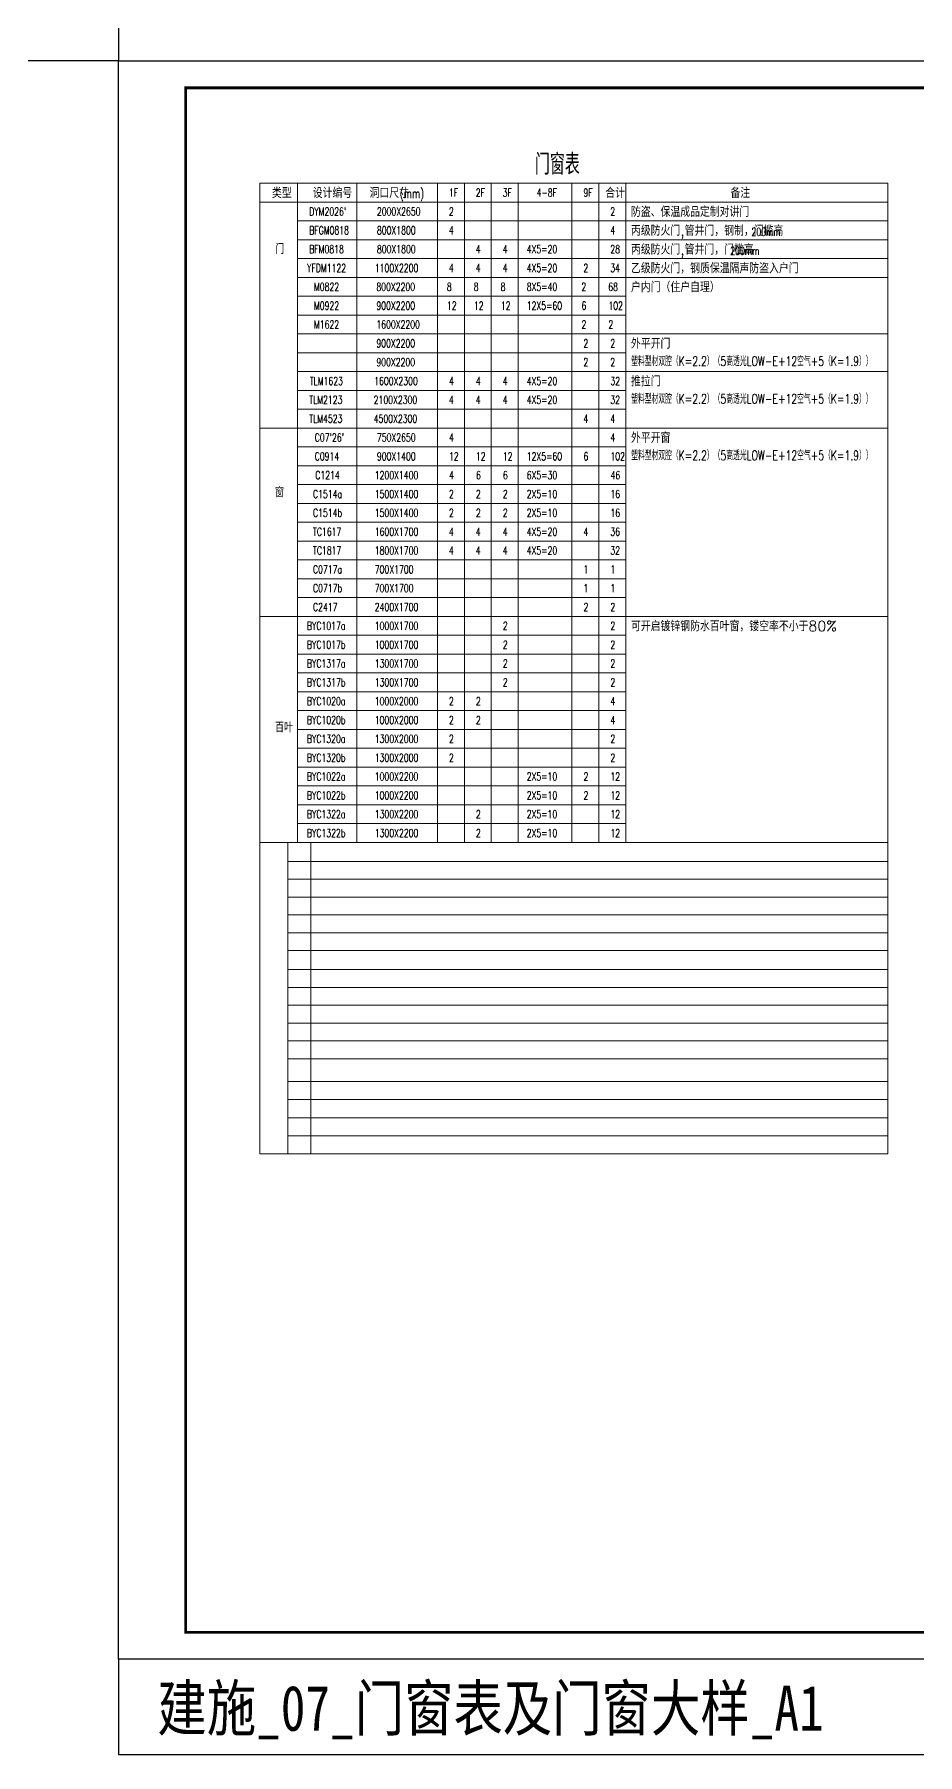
# Model space of a CAD drawing. Extents: x -518115 to 790560, y -210384 to 1628073.
# Drawn here: x 404750 to 421165, y 795099 to 827067 of the extents above; entities that cross this region are included whole.
import ezdxf

# ---------------------------------------------------------------- set-up
doc = ezdxf.new("R2010")
doc.units = 0
doc.header["$LTSCALE"] = 1000
doc.header["$MEASUREMENT"] = 0
for name, color, linetype in [('PUB_TAB', 7, 'Continuous'), ('text', 7, 'Continuous'), ('图框', 140, 'Continuous'), ('导图字', 7, 'Continuous')]:
    doc.layers.add(name, color=color, linetype=linetype)
doc.layers.add('WINDOW', color=144, linetype='Continuous', lineweight=15)
doc.layers.add('yichutu', color=7, linetype='Continuous', true_color=0xffffff, plot=False)
doc.styles.add('_TCH_WDTABLE', font='SIMPLEX', dxfattribs={"bigfont": 'GBCBIG'})
doc.styles.add('黑体', font='')
doc.styles.get('黑体').set_extended_font_data('SimHei')

# ---------------------------------------------------------------- blocks, each defined once
blk = doc.blocks.new('A$C549D2611')
at = {"layer": '图框'}
blk.add_lwpolyline([(0, 0), (42050, 0), (42050, -29700), (0, -29700)], close=True, dxfattribs=at)
blk.add_lwpolyline([(0, 0), (42050, 0), (42050, -29700), (0, -29700)], close=True, dxfattribs=at)
at = {"layer": '图框', "const_width": 50}
blk.add_lwpolyline([(41550, -29200), (41550, -500), (1250, -500), (1250, -29200)], close=True, dxfattribs=at)
blk = doc.blocks.new('yct-841-594-84100-59399.9999999999-100-1000.0')
at = {"color": 7, "true_color": 0xffffff}
blk.add_lwpolyline([(0, -3549), (80358, -3549), (80358, 0), (0, 0)], close=True, dxfattribs=at)
at = {"layer": 'yichutu', "color": 7, "true_color": 0xffffff}
blk.add_lwpolyline([(0, 0), (0, 59400), (84100, 59400), (84100, 0)], close=True, dxfattribs=at)
blk = doc.blocks.new('A$C5CEE2ACC')
at = {"layer": 'WINDOW'}
for p, q in [((521, -352), (11670, -352)), ((521, -683), (11670, -683)), ((521, -1015), (11670, -1015)), ((521, -1347), (11670, -1347)), ((521, -1679), (11670, -1679)), ((521, -2010), (11670, -2010)), ((521, -2362), (11670, -2362)), ((521, -2390), (521, -5788)), ((948, -2390), (948, -5788)), ((521, -2694), (11670, -2694)), ((521, -3026), (11670, -3026)), ((521, -3357), (11670, -3357)), ((521, -3689), (11670, -3689)), ((521, -4021), (11670, -4021)), ((521, -4443), (11670, -4443)), ((521, -4779), (11670, -4779)), ((521, -5115), (11670, -5115)), ((521, -5452), (11670, -5452)), ((521, -5788), (11670, -5788))]:
    blk.add_line(p, q, dxfattribs=at)
blk.add_lwpolyline([(0, 0), (11670, 0), (11670, -5788), (0, -5788)], close=True, dxfattribs=at)
for points in [[(521, 0), (521, -2390)], [(948, 0), (948, -2390)]]:
    blk.add_lwpolyline(points, dxfattribs=at)

msp = doc.modelspace()

# ---------------------------------------------------------------- linework, layer by layer
at = {"layer": 'text', "color": 2}
msp.add_lwpolyline([(406314.1, 826573.7), (375314.1, 826573.7), (375314.1, 844382.1), (406314.1, 844382.1)], close=True, dxfattribs=at)
at = {"layer": 'WINDOW'}
msp.add_lwpolyline([(408941.1, 812050.5), (420610.8, 812050.5), (420610.8, 824300.5), (408941.1, 824300.5)], close=True, dxfattribs=at)
for points in [[(409641.1, 824300.5), (409641.1, 812050.5)], [(410741.1, 824300.5), (410741.1, 812050.5)], [(412241.1, 824300.5), (412241.1, 812050.5)], [(412741.1, 824300.5), (412741.1, 812050.5)], [(413241.1, 824300.5), (413241.1, 812050.5)], [(413741.1, 824300.5), (413741.1, 812050.5)], [(414741.1, 824300.5), (414741.1, 812050.5)], [(415241.1, 824300.5), (415241.1, 812050.5)], [(415741.1, 824300.5), (415741.1, 812050.5)], [(408941.1, 823950.5), (420610.8, 823950.5)], [(409641.1, 823600.5), (420610.8, 823600.5)], [(409641.1, 823250.5), (420610.8, 823250.5)], [(409641.1, 822900.5), (420610.8, 822900.5)], [(409641.1, 822550.5), (420610.8, 822550.5)], [(409641.1, 822200.5), (415741.1, 822200.5)], [(409641.1, 821850.5), (415741.1, 821850.5)], [(409641.1, 821500.5), (420610.8, 821500.5)], [(409641.1, 821150.5), (415741.1, 821150.5)], [(409641.1, 820800.5), (420610.8, 820800.5)], [(409641.1, 820450.5), (415741.1, 820450.5)], [(409641.1, 820100.5), (415741.1, 820100.5)], [(408941.1, 819750.5), (420610.8, 819750.5)], [(409641.1, 819400.5), (415741.1, 819400.5)], [(409641.1, 819050.5), (415741.1, 819050.5)], [(409641.1, 818700.5), (415741.1, 818700.5)], [(409641.1, 818350.5), (415741.1, 818350.5)], [(409641.1, 818000.5), (415741.1, 818000.5)], [(409641.1, 817650.5), (415741.1, 817650.5)], [(409641.1, 817300.5), (415741.1, 817300.5)], [(409641.1, 816950.5), (415741.1, 816950.5)], [(409641.1, 816600.5), (415741.1, 816600.5)], [(408941.1, 816250.5), (420610.8, 816250.5)], [(409641.1, 815900.5), (415741.1, 815900.5)], [(409641.1, 815550.5), (415741.1, 815550.5)], [(409641.1, 815200.5), (415741.1, 815200.5)], [(409641.1, 814850.5), (415741.1, 814850.5)], [(409641.1, 814500.5), (415741.1, 814500.5)], [(409641.1, 814150.5), (415741.1, 814150.5)], [(409641.1, 813800.5), (415741.1, 813800.5)], [(409641.1, 813450.5), (415741.1, 813450.5)], [(409641.1, 813100.5), (415741.1, 813100.5)], [(409641.1, 812750.5), (415741.1, 812750.5)], [(409641.1, 812400.5), (415741.1, 812400.5)]]:
    msp.add_lwpolyline(points, dxfattribs=at)

# ---------------------------------------------------------------- block references
for name, p in [('A$C549D2611', (406314.1, 826573.7)), ('A$C5CEE2ACC', (408941.1, 812050.5))]:
    msp.add_blockref(name, p)
at = {"layer": 'yichutu', "xscale": 0.5, "yscale": 0.5, "zscale": 0.5}
msp.add_blockref('yct-841-594-84100-59399.9999999999-100-1000.0', (406314.1, 796873.7), dxfattribs=at)

# ---------------------------------------------------------------- texts
at = {"layer": 'PUB_TAB', "style": '_TCH_WDTABLE'}
for s, height, p in [('门窗表', 385.82, (414053.8, 824460.5)), ('类型', 192.91, (409165.5, 824025.5)), ('设计编号', 192.91, (409924.1, 824025.5)), ('洞口尺寸', 192.91, (410978.8, 824025.5)), ('合计', 192.91, (415361.3, 824025.5)), ('备注', 192.91, (417686.4, 824025.5)), ('防盗、保温成品定制对讲门', 192.908, (415837.7, 823675.5)), ('丙级防火门,管井门，钢制，门槛高', 192.908, (415837.7, 823325.5)), ('门', 168.8, (409225.5, 822988)), ('丙级防火门,管井门，门槛高', 192.908, (415837.7, 822975.5)), ('乙级防火门，钢质保温隔声防盗入户门', 192.908, (415837.7, 822625.5)), ('外平开门', 192.91, (415837.7, 821225.5)), ('推拉门', 192.91, (415837.7, 820525.5)), ('外平开窗', 192.91, (415837.7, 819475.5)), ('窗', 168.8, (409220.8, 818466.4)), ('可开启镀锌钢防水百叶窗，镂空率不小于80%%%', 192.908, (415837.7, 815975.5)), ('百叶', 168.79, (409220.8, 814098.6))]:
    msp.add_text(s, height=height, dxfattribs=at).set_placement(p)
at = {"layer": 'PUB_TAB', "style": '_TCH_WDTABLE', "width": 0.705882}
for s, height, p in [('(mm)', 170, (411540.5, 824025.5)), ('1F', 148.75, (412453.6, 824051.1)), ('2F', 148.75, (412953.6, 824051.1)), ('3F', 148.75, (413453.6, 824051.1)), ('4-8F', 148.75, (414084.2, 824051.1)), ('9F', 148.75, (414953.6, 824051.1)), ("DYM2026'", 148.75, (409858.6, 823701.1)), ('2000X2650', 148.75, (411116.1, 823701.1)), ('2', 148.8, (415453.6, 823701.1)), ('BFGM0818', 148.75, (409858.6, 823351.1)), ('800X1800', 148.75, (411116.1, 823351.1)), ('4', 148.8, (415453.6, 823351.1)), ('200mm', 148.75, (418077.3, 823323.1)), ('BFM0818', 148.75, (409858.6, 823001.1)), ('800X1800', 148.75, (411116.1, 823001.1)), ('4', 148.8, (412953.6, 823001.1)), ('4', 148.8, (413453.6, 823001.1)), ('4X5=20', 148.75, (413900.4, 823001.1)), ('28', 148.75, (415453.6, 823001.1)), ('200mm', 148.75, (417683.5, 822973.1)), ('YFDM1122', 148.75, (409818.6, 822651.1)), ('1100X2200', 148.75, (411076.1, 822651.1)), ('4', 148.8, (412453.6, 822651.1)), ('4', 148.8, (412953.6, 822651.1)), ('4', 148.8, (413453.6, 822651.1)), ('4X5=20', 148.75, (413900.4, 822651.1)), ('2', 148.8, (414953.6, 822651.1)), ('34', 148.75, (415453.6, 822651.1)), ('900X2200', 148.75, (411106.1, 821251.1)), ('2', 148.8, (414953.6, 821251.1)), ('2', 148.8, (415453.6, 821251.1)), ('900X2200', 148.75, (411106.1, 820901.1)), ('2', 148.8, (414953.6, 820901.1)), ('2', 148.8, (415453.6, 820901.1)), ('TLM1623', 148.75, (409868.6, 820551.1)), ('1600X2300', 148.75, (411066.1, 820551.1)), ('4', 148.8, (412456.1, 820551.1)), ('4', 148.8, (412956.1, 820551.1)), ('4', 148.8, (413456.1, 820551.1)), ('4X5=20', 148.75, (413900.4, 820551.1)), ('32', 148.75, (415456.1, 820551.1)), ('TLM2123', 148.75, (409858.6, 820201.1)), ('2100X2300', 148.75, (411056.1, 820201.1)), ('4', 148.8, (412453.6, 820201.1)), ('4', 148.8, (412953.6, 820201.1)), ('4', 148.8, (413453.6, 820201.1)), ('4X5=20', 148.75, (413900.4, 820201.1)), ('32', 148.75, (415453.6, 820201.1)), ('TLM4523', 148.75, (409858.6, 819851.1)), ('4500X2300', 148.75, (411056.1, 819851.1)), ('4', 148.8, (414953.6, 819851.1)), ('4', 148.8, (415453.6, 819851.1)), ("C07'26'", 148.75, (409961.1, 819501.1)), ('750X2650', 148.75, (411116.1, 819501.1)), ('4', 148.8, (415456.1, 819501.1)), ('C0914', 148.75, (409961.1, 819151.1)), ('900X1400', 148.75, (411116.1, 819151.1)), ('12', 148.75, (412456.1, 819151.1)), ('12', 148.75, (412956.1, 819151.1)), ('12', 148.75, (413456.1, 819151.1)), ('12X5=60', 148.75, (413900.4, 819151.1)), ('6', 148.8, (414956.1, 819151.1)), ('102', 148.75, (415456.1, 819151.1)), ('C1214', 148.75, (409971.1, 818801.1)), ('1200X1400', 148.75, (411076.1, 818801.1)), ('6', 148.8, (412958.6, 818801.1)), ('6', 148.8, (413458.6, 818801.1)), ('6X5=30', 148.75, (413900.4, 818801.1)), ('46', 148.75, (415458.6, 818801.1)), ('C1514a', 148.75, (409928.6, 818451.1)), ('1500X1400', 148.75, (411076.1, 818451.1)), ('2', 148.8, (412456.1, 818451.1)), ('2', 148.8, (412956.1, 818451.1)), ('2', 148.8, (413456.1, 818451.1)), ('2X5=10', 148.75, (413900.4, 818451.1)), ('16', 148.75, (415456.1, 818451.1)), ('C1514b', 148.75, (409928.6, 818101.1)), ('1500X1400', 148.75, (411076.1, 818101.1)), ('2', 148.8, (412456.1, 818101.1)), ('2', 148.8, (412956.1, 818101.1)), ('2', 148.8, (413456.1, 818101.1)), ('2X5=10', 148.75, (413900.4, 818101.1)), ('16', 148.75, (415456.1, 818101.1)), ('TC1617', 148.75, (409928.6, 817751.1)), ('1600X1700', 148.75, (411076.1, 817751.1)), ('4', 148.8, (412453.6, 817751.1)), ('4', 148.8, (412953.6, 817751.1)), ('4', 148.8, (413453.6, 817751.1)), ('4X5=20', 148.75, (413900.4, 817751.1)), ('4', 148.8, (414953.6, 817751.1)), ('36', 148.75, (415453.6, 817751.1)), ('TC1817', 148.75, (409928.6, 817401.1)), ('1800X1700', 148.75, (411076.1, 817401.1)), ('4', 148.8, (412453.6, 817401.1)), ('4', 148.8, (412953.6, 817401.1)), ('4', 148.8, (413453.6, 817401.1)), ('4X5=20', 148.75, (413900.4, 817401.1)), ('32', 148.75, (415453.6, 817401.1)), ('C0717a', 148.75, (409928.6, 817051.1)), ('700X1700', 148.75, (411076.1, 817051.1)), ('1', 148.8, (414956.1, 817051.1)), ('1', 148.8, (415456.1, 817051.1)), ('C0717b', 148.75, (409928.6, 816701.1)), ('700X1700', 148.75, (411076.1, 816701.1)), ('1', 148.8, (414956.1, 816701.1)), ('1', 148.8, (415456.1, 816701.1)), ('C2417', 148.75, (409928.6, 816351.1)), ('2400X1700', 148.75, (411076.1, 816351.1)), ('2', 148.8, (414956.1, 816351.1)), ('2', 148.8, (415456.1, 816351.1)), ('BYC1017a', 148.75, (409816.1, 816001.1)), ('1000X1700', 148.75, (411076.1, 816001.1)), ('2', 148.8, (415456.1, 816001.1)), ('BYC1017b', 148.75, (409816.1, 815651.1)), ('1000X1700', 148.75, (411076.1, 815651.1)), ('2', 148.8, (415456.1, 815651.1)), ('BYC1317a', 148.75, (409816.1, 815301.1)), ('1300X1700', 148.75, (411076.1, 815301.1)), ('2', 148.8, (415456.1, 815301.1)), ('BYC1317b', 148.75, (409816.1, 814951.1)), ('1300X1700', 148.75, (411076.1, 814951.1)), ('2', 148.8, (415456.1, 814951.1)), ('BYC1020a', 148.75, (409816.1, 814601.1)), ('1000X2000', 148.75, (411076.1, 814601.1)), ('4', 148.8, (415456.1, 814601.1)), ('BYC1020b', 148.75, (409816.1, 814251.1)), ('1000X2000', 148.75, (411076.1, 814251.1)), ('4', 148.8, (415456.1, 814251.1)), ('BYC1320a', 148.75, (409816.1, 813901.1)), ('1300X2000', 148.75, (411076.1, 813901.1)), ('2', 148.8, (415456.1, 813901.1)), ('BYC1320b', 148.75, (409816.1, 813551.1)), ('1300X2000', 148.75, (411076.1, 813551.1)), ('2', 148.8, (415456.1, 813551.1)), ('BYC1022a', 148.75, (409816.1, 813201.1)), ('1000X2200', 148.75, (411076.1, 813201.1)), ('2X5=10', 148.75, (413900.4, 813201.1)), ('2', 148.8, (414956.1, 813201.1)), ('12', 148.75, (415456.1, 813201.1)), ('BYC1022b', 148.75, (409816.1, 812851.1)), ('1000X2200', 148.75, (411076.1, 812851.1)), ('2X5=10', 148.75, (413900.4, 812851.1)), ('2', 148.8, (414956.1, 812851.1)), ('12', 148.75, (415456.1, 812851.1)), ('BYC1322a', 148.75, (409816.1, 812501.1)), ('1300X2200', 148.75, (411076.1, 812501.1)), ('2X5=10', 148.75, (413900.4, 812501.1)), ('12', 148.75, (415456.1, 812501.1)), ('BYC1322b', 148.75, (409816.1, 812151.1)), ('1300X2200', 148.75, (411076.1, 812151.1)), ('2X5=10', 148.75, (413900.4, 812151.1)), ('12', 148.75, (415456.1, 812151.1))]:
    msp.add_text(s, height=height, dxfattribs=at).set_placement(p)
at = {"layer": 'PUB_TAB', "color": 1, "style": '_TCH_WDTABLE', "width": 0.705882}
for s, p in [('2', (412453.6, 823701.1)), ('4', (412453.6, 823351.1)), ('4', (412456.1, 819501.1)), ('4', (412458.6, 818801.1)), ('2', (413456.1, 816001.1)), ('2', (413456.1, 815651.1)), ('2', (413456.1, 815301.1)), ('2', (413456.1, 814951.1)), ('2', (412456.1, 814601.1)), ('2', (412956.1, 814601.1)), ('2', (412456.1, 814251.1)), ('2', (412956.1, 814251.1)), ('2', (412456.1, 813901.1)), ('2', (412456.1, 813551.1)), ('2', (412956.1, 812501.1)), ('2', (412956.1, 812151.1))]:
    msp.add_text(s, height=148.8, dxfattribs=at).set_placement(p)
at = {"layer": 'PUB_TAB', "color": 251, "true_color": 0x636466, "style": '_TCH_WDTABLE', "width": 0.705882}
for s, height, p in [('M0822', 148.75, (409946.1, 822301.1)), ('800X2200', 148.75, (411106.1, 822301.1)), ('8', 148.8, (412416.1, 822301.1)), ('8', 148.8, (412916.1, 822301.1)), ('8', 148.8, (413416.1, 822301.1)), ('8X5=40', 148.75, (413900.4, 822301.1)), ('2', 148.8, (414916.1, 822301.1)), ('68', 148.75, (415416.1, 822301.1)), ('M0922', 148.75, (409946.1, 821951.1)), ('900X2200', 148.75, (411106.1, 821951.1)), ('12', 148.75, (412418.6, 821951.1)), ('12', 148.75, (412918.6, 821951.1)), ('12', 148.75, (413418.6, 821951.1)), ('12X5=60', 148.75, (413900.4, 821951.1)), ('6', 148.8, (414918.6, 821951.1)), ('102', 148.75, (415418.6, 821951.1)), ('M1622', 148.75, (409946.1, 821601.1)), ('1600X2200', 148.75, (411106.1, 821601.1)), ('2', 148.8, (414918.6, 821601.1)), ('2', 148.8, (415418.6, 821601.1))]:
    msp.add_text(s, height=height, dxfattribs=at).set_placement(p)
at = {"layer": 'PUB_TAB', "color": 251, "true_color": 0x636466, "style": '_TCH_WDTABLE'}
msp.add_text('户内门（住户自理）', height=192.91, dxfattribs=at).set_placement((415837.7, 822275.5))
at = {"layer": 'PUB_TAB', "color": 7, "style": '_TCH_WDTABLE', "width": 0.705882}
for p in [(415842.9, 820904.3), (415842.9, 820204.3), (415842.9, 819154.3)]:
    msp.add_text('塑料型材双腔（K=2.2）（5高透光LOW-E+12空气+5（K=1.9））', height=178.5, dxfattribs=at).set_placement(p)
at = {"layer": '导图字', "color": 1, "style": '黑体', "width": 0.8}
msp.add_text('建施_07_门窗表及门窗大样_A1', height=841.181, dxfattribs=at).set_placement((407035.7, 795542))

doc.saveas('drawing.dxf')
